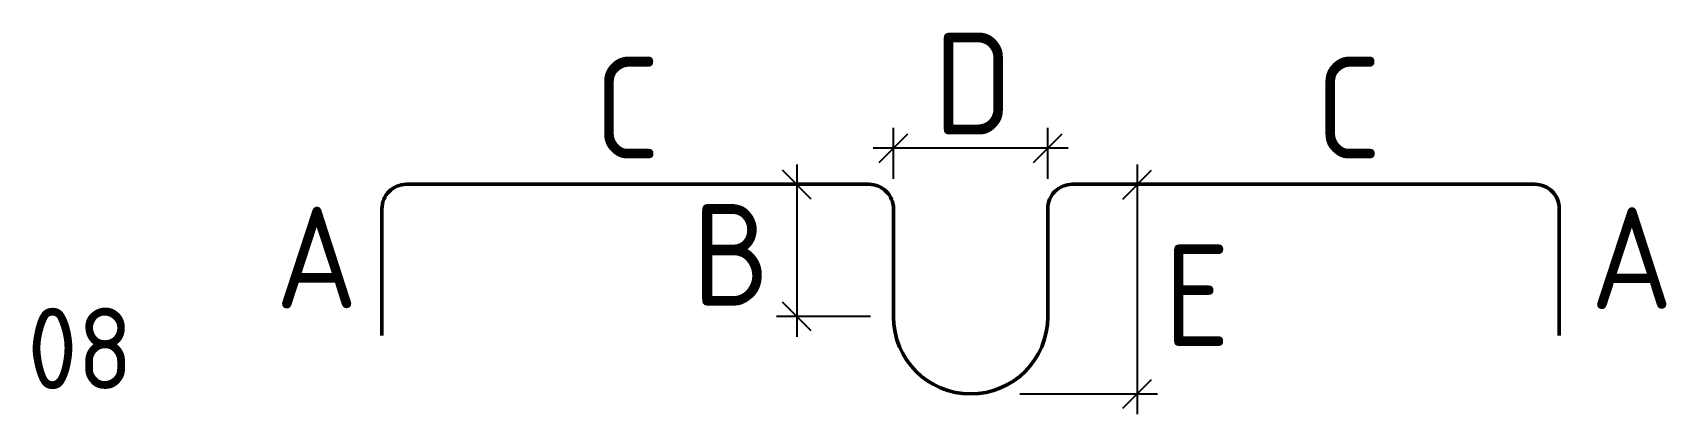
# Model space of a CAD drawing. Extents: x 234219 to 234621, y -46596 to -46503.
import ezdxf
from ezdxf.enums import TextEntityAlignment as Align

# ---------------------------------------------------------------- set-up
doc = ezdxf.new("R2010")
doc.units = 0
doc.layers.add('posedit.mtr.bar', color=7, linetype='Continuous', lineweight=50)
doc.layers.add('posedit.mtr.hidden', color=144, linetype='Continuous', plot=False)
doc.layers.add('posedit.mtr.lenght', color=183, linetype='Continuous')
doc.layers.add('posedit.mtr.text', color=3, linetype='Continuous')
doc.styles.add('posedit.ISOCPEUR', font='isocpeur.ttf', dxfattribs={"width": 0.9})

msp = doc.modelspace()

# ---------------------------------------------------------------- linework, layer by layer
at = {"layer": 'posedit.mtr.bar'}
msp.add_lwpolyline([(234594.64, -46577.13), (234594.64, -46545.94, 0.414251), (234588.64, -46539.93), (234474.7, -46539.93, 0.414214), (234468.7, -46545.93), (234468.7, -46572.5, -1), (234430.7, -46572.5), (234430.7, -46545.93, 0.414214), (234424.7, -46539.93), (234310.75, -46539.93, 0.414254), (234304.75, -46545.94), (234304.75, -46577.13)], format="xyb", dxfattribs=at)
at = {"layer": 'posedit.mtr.lenght'}
for p, q in [((234427.16, -46534.6), (234434.23, -46527.53)), ((234430.7, -46538.58), (234430.7, -46526.06)), ((234465.16, -46534.6), (234472.23, -46527.53)), ((234468.7, -46538.54), (234468.7, -46526.06)), ((234473.7, -46531.06), (234425.7, -46531.06)), ((234410.45, -46543.55), (234403.38, -46536.48)), ((234406.92, -46535.02), (234406.92, -46577.43)), ((234487.18, -46543.55), (234494.25, -46536.48)), ((234490.71, -46535.02), (234490.71, -46596.5)), ((234418.21, -46540.02), (234401.92, -46540.02)), ((234481.18, -46540.02), (234495.71, -46540.02)), ((234410.45, -46575.96), (234403.38, -46568.89)), ((234425.06, -46572.43), (234401.92, -46572.43)), ((234487.18, -46595.03), (234494.25, -46587.96)), ((234461.83, -46591.5), (234495.71, -46591.5))]:
    msp.add_line(p, q, dxfattribs=at)

# ---------------------------------------------------------------- texts
at = {"layer": 'posedit.mtr.hidden', "color": 144, "style": 'posedit.ISOCPEUR', "width": 0.9}
msp.add_text('08', height=20, dxfattribs=at).set_placement((234217.48, -46590.3))
at = {"layer": 'posedit.mtr.text', "style": 'posedit.ISOCPEUR', "width": 0.9}
for tag, p in [('D', (234450.35, -46515.13)), ('C', (234365.15, -46521.09)), ('C', (234542.73, -46521.09))]:
    msp.add_attdef(tag, text='', height=25, dxfattribs=at).set_placement(p, align=Align.MIDDLE_CENTER)
msp.add_attdef('B', text='', height=25, dxfattribs=at).set_placement((234400.37, -46544.74), align=Align.TOP_RIGHT)
msp.add_attdef('A', text='', height=25, dxfattribs=at).set_placement((234298.8, -46557.92), align=Align.MIDDLE_RIGHT)
for tag, p in [('A', (234602.35, -46558.06)), ('E', (234497.38, -46567.27))]:
    msp.add_attdef(tag, text='', height=25, dxfattribs=at).set_placement(p, align=Align.MIDDLE_LEFT)

doc.saveas('drawing.dxf')
